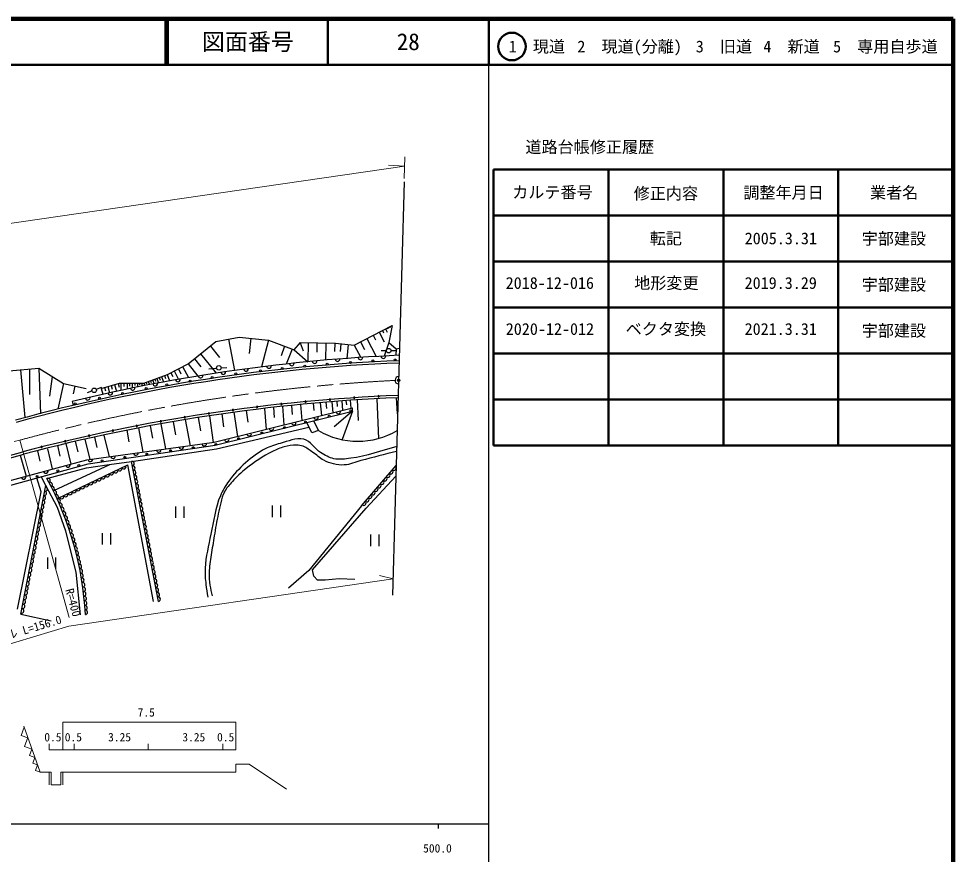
# Model space of a CAD drawing. Units: millimetres, scale not verified. Extents: x 40000 to 680000, y 20000 to 380000.
# Drawn here: x 476794 to 680000, y 198357 to 380000 of the extents above; entities that cross this region are included whole.
import ezdxf
from ezdxf.enums import TextEntityAlignment as Align

# ---------------------------------------------------------------- set-up
doc = ezdxf.new("R2010")
doc.units = ezdxf.units.MM
doc.header["$LTSCALE"] = 1000
doc.header["$PDMODE"] = 32
doc.header["$PDSIZE"] = 500
doc.linetypes.add('CHAIN', pattern=[18.5, 12, -1.5, 3.5, -1.5])
for name, color, linetype, lineweight in [('M-BGD', 7, 'Continuous', 25), ('M-BMK', 2, 'CHAIN', 13), ('M-BMK-SRVR', 3, 'Continuous', 25), ('M-STR-HTXT', 7, 'Continuous', 13), ('M-TTL', 2, 'Continuous', 140), ('M-TTL-BAND', 7, 'Continuous', 25), ('M-TTL-FRAM', 2, 'Continuous', 50), ('M-TTL-LINE', 7, 'Continuous', 50), ('M-TTL-TXT', 7, 'Continuous', 50)]:
    doc.layers.add(name, color=color, linetype=linetype, lineweight=lineweight)
doc.layers.add('M-OTRS', color=6, linetype='Continuous')
doc.styles.add('ＭＳ ゴシック', font='')
doc.styles.get('ＭＳ ゴシック').set_extended_font_data('MS Gothic')

msp = doc.modelspace()

# ---------------------------------------------------------------- linework, layer by layer
at = {"layer": 'M-BGD'}
for p, q in [((560581, 344520), (558096, 254711)), ((549759, 309063), (557961, 313288)), ((557961, 313288), (557298, 309643)), ((557449, 313025), (557579, 312773)), ((557894, 313254), (557902, 313237)), ((553862, 311177), (554382, 310167)), ((555201, 311866), (556237, 309731)), ((555881, 312217), (556145, 311704)), ((556560, 312567), (556941, 311844)), ((557005, 312796), (557126, 312560)), ((513637, 305003), (519685, 309809)), ((519685, 309809), (524738, 310803)), ((522383, 310339), (523727, 303507)), ((524738, 310803), (531118, 310140)), ((527242, 310543), (526897, 307216)), ((531118, 310140), (529593, 304301)), ((531118, 310140), (536669, 307986)), ((536669, 307986), (538077, 309643)), ((537989, 309540), (538662, 307805)), ((538077, 309643), (545699, 309477)), ((539717, 309607), (539626, 305421)), ((541647, 309565), (541602, 307532)), ((543576, 309523), (543494, 305777)), ((545505, 309481), (545466, 307656)), ((545699, 309477), (549759, 309063)), ((546867, 309358), (546692, 307642)), ((548435, 309198), (548124, 306151)), ((549759, 309063), (551150, 306364)), ((551141, 309775), (552006, 308095)), ((552523, 310487), (554539, 306573)), ((557298, 309643), (556237, 306666)), ((557298, 309643), (558872, 308234)), ((516353, 307161), (519708, 302938)), ((518464, 308839), (520458, 306329)), ((534621, 308780), (533832, 306746)), ((536245, 308150), (534985, 304903)), ((536669, 307986), (539680, 305426)), ((555569, 307851), (556758, 307867)), ((557754, 307880), (558758, 307893)), ((558872, 308234), (558826, 306831)), ((558872, 308234), (559597, 308379)), ((509163, 302684), (513637, 305003)), ((513637, 305003), (515770, 302318)), ((514995, 306082), (516373, 304348)), ((474698, 303429), (481160, 304009)), ((477211, 303655), (478141, 293294)), ((479110, 303825), (479151, 298339)), ((481160, 304009), (486545, 300695)), ((481160, 304009), (481512, 294072)), ((509871, 303051), (510296, 302231)), ((510579, 303418), (511521, 301600)), ((511510, 303901), (512069, 302823)), ((512441, 304383), (513691, 301973)), ((518162, 303875), (519814, 304015)), ((520806, 304100), (522056, 304206)), ((484077, 302214), (483459, 297966)), ((494747, 299618), (498724, 300778)), ((498724, 300778), (504026, 300778)), ((498985, 300778), (498985, 299187)), ((499670, 300778), (499670, 300014)), ((500356, 300778), (500356, 299472)), ((500915, 300778), (500915, 300156)), ((501474, 300778), (501474, 299701)), ((502033, 300778), (502033, 300283)), ((502592, 300778), (502592, 299914)), ((503092, 300778), (503092, 300403)), ((503592, 300778), (503592, 300142)), ((504026, 300778), (509163, 302684)), ((504026, 300778), (504213, 300275)), ((504495, 300952), (504604, 300657)), ((504964, 301126), (505214, 300450)), ((505433, 301300), (505574, 300919)), ((505901, 301474), (506216, 300625)), ((506370, 301648), (506544, 301180)), ((506839, 301821), (507218, 300800)), ((507350, 302011), (507557, 301453)), ((507860, 302200), (508298, 301022)), ((508465, 302425), (508711, 301764)), ((509070, 302649), (509587, 301257)), ((486545, 300695), (485319, 295131)), ((486545, 300695), (491433, 299618)), ((488994, 300156), (488624, 298477)), ((491775, 298738), (492729, 299094)), ((493660, 299442), (494882, 299898)), ((494747, 299618), (495117, 298352)), ((495444, 299821), (495654, 299103)), ((496141, 300025), (496538, 298664)), ((496880, 300240), (497103, 299479)), ((497620, 300456), (498048, 298988)), ((498403, 300685), (498639, 299877)), ((488409, 296801), (488607, 295931)), ((544861, 296743), (545107, 294328)), ((545941, 296828), (546056, 295699)), ((547021, 296909), (547230, 294854)), ((547939, 296976), (548033, 296051)), ((548858, 297041), (549035, 295302)), ((550367, 297142), (550588, 292675)), ((554631, 297374), (555057, 288771)), ((558896, 297586), (559070, 294075)), ((519276, 287923), (549350, 295380)), ((519503, 287292), (549371, 294665)), ((526278, 294802), (526629, 292329)), ((530251, 295295), (530605, 290728)), ((532199, 295521), (532368, 293345)), ((534148, 295737), (534460, 291713)), ((536098, 295942), (536250, 293989)), ((538049, 296138), (538320, 292645)), ((540829, 296400), (540992, 294797)), ((542322, 296532), (542609, 293709)), ((543591, 296640), (543729, 295284)), ((549371, 294665), (545363, 291276)), ((549371, 294665), (547108, 288505)), ((549371, 294665), (549350, 295380)), ((513016, 292852), (514051, 287184)), ((515824, 293280), (516347, 290416)), ((518257, 293679), (519080, 287875)), ((520928, 294073), (521324, 291278)), ((523602, 294447), (524348, 289181)), ((502839, 291030), (503769, 285788)), ((505384, 291512), (505868, 288781)), ((507688, 291934), (508684, 286481)), ((510351, 292402), (510870, 289559)), ((519793, 286505), (539907, 291223)), ((540547, 289943), (539415, 292207)), ((541956, 290481), (540946, 292585)), ((491185, 288592), (492273, 284205)), ((493250, 289052), (493815, 286774)), ((495319, 289501), (496488, 284785)), ((500296, 290531), (500747, 287992)), ((541956, 290481), (540547, 289943)), ((483092, 286525), (484058, 282156)), ((485234, 287201), (485747, 284879)), ((487028, 287631), (488133, 283177)), ((489105, 288117), (489661, 285877)), ((491604, 284112), (519276, 287923)), ((491915, 283232), (519503, 287292)), ((406187, 265554), (477934, 285355)), ((408341, 266797), (477685, 285852)), ((477139, 285136), (478404, 280554)), ((480907, 286042), (481403, 283802)), ((501318, 283771), (519793, 286505)), ((465175, 276987), (491604, 284112)), ((465444, 275983), (491915, 283232)), ((484417, 277474), (496596, 283108)), ((485245, 275734), (500490, 283025)), ((491542, 282362), (496430, 283108)), ((496430, 283108), (501318, 283771)), ((506123, 253282), (500490, 283025)), ((507200, 253282), (501318, 283771)), ((551297, 274077), (558876, 282906)), ((482677, 278551), (481683, 280457)), ((482926, 280042), (491542, 282362)), ((552374, 273580), (558812, 280589)), ((477292, 250548), (482677, 278551)), ((481683, 277143), (480727, 280168)), ((485245, 273746), (482677, 278551)), ((476546, 251625), (481683, 277143)), ((487068, 268609), (485245, 273746)), ((510861, 273989), (510861, 271489)), ((512736, 271489), (512736, 273989)), ((531905, 274154), (531905, 271654)), ((533780, 271654), (533780, 274154)), ((551297, 274077), (539864, 260076)), ((540692, 260159), (552374, 273580)), ((489305, 259662), (487068, 268609)), ((494954, 268189), (494954, 265689)), ((496829, 265689), (496829, 268189)), ((553280, 267858), (553280, 265358)), ((555155, 265358), (555155, 267858)), ((483024, 262887), (483024, 260387)), ((484899, 260387), (484899, 262887)), ((540941, 258833), (540692, 260159)), ((490216, 250382), (489305, 259662)), ((539864, 260076), (535473, 256182)), ((541769, 257922), (540941, 258833)), ((546492, 258253), (543426, 257922)), ((549888, 258087), (546492, 258253)), ((543426, 257922), (541769, 257922)), ((477292, 250548), (483837, 249140))]:
    msp.add_line(p, q, dxfattribs=at)
for centre, radius in [((557257, 307831), 500), ((543877, 304910), 200), ((548930, 305283), 200), ((553819, 305614), 200), ((558665, 305822), 200), ((520306, 304102), 500), ((523993, 302798), 200), ((529337, 303460), 200), ((534059, 303957), 200), ((538989, 304454), 200), ((514092, 301223), 200), ((518856, 302010), 200), ((493214, 299214), 500), ((499387, 298531), 200), ((504523, 299608), 200), ((508997, 300395), 200), ((494333, 297495), 200), ((489072, 296294), 200), ((548972, 294761), 200), ((544291, 293601), 200), ((534556, 291116), 200), ((539154, 292317), 200), ((524614, 288713), 200), ((529627, 289956), 200), ((514714, 286766), 200), ((519643, 287470), 200), ((499884, 284654), 200), ((504648, 285358), 200), ((509826, 286103), 200), ((489859, 282872), 200), ((494913, 283908), 200), ((480787, 280511), 200), ((485302, 281712), 200)]:
    msp.add_circle(centre, radius, dxfattribs=at)
for centre, radius, start, end in [((573593, -60412), 366338, 92.21035, 105.43617), ((573593, -60412), 365838, 92.21035, 105.43617), ((575816, -66086), 373266, 92.49348, 103.54255), ((536156, 305067), 500, 186.09928, 6.09928), ((541131, 305564), 500, 185.33179, 5.33179), ((546112, 305996), 500, 184.56429, 4.56429), ((551099, 306360), 500, 183.7968, 3.7968), ((556090, 306658), 500, 183.02931, 3.02931), ((521277, 303174), 500, 188.40176, 8.40176), ((526228, 303871), 500, 187.63427, 7.63427), ((531188, 304502), 500, 186.86677, 6.86677), ((506486, 300684), 500, 190.70424, 10.70424), ((511405, 301580), 500, 189.93675, 9.93675), ((516335, 302410), 500, 189.16925, 9.16925), ((496686, 298696), 500, 192.23923, 12.23923), ((501579, 299723), 500, 191.47173, 11.47173), ((575255, -85768), 384216, 92.38741, 104.71112), ((575263, -84290), 382244, 92.40717, 104.75145), ((491807, 297603), 500, 193.00672, 13.00672), ((539179, 296750), 150, 0, 180), ((539179, 296750), 150, 180, 0), ((544458, 297211), 150, 0, 180), ((544458, 297211), 150, 180, 0), ((549744, 297600), 150, 0, 180), ((549744, 297600), 150, 180, 0), ((555035, 297915), 150, 0, 180), ((555035, 297915), 150, 180, 0), ((523384, 294930), 150, 0, 180), ((523384, 294930), 150, 180, 0), ((528640, 295609), 150, 0, 180), ((528640, 295609), 150, 180, 0), ((533906, 296216), 150, 0, 180), ((533906, 296216), 150, 180, 0), ((546297, 294623), 500, 193.92477, 13.92477), ((512902, 293354), 150, 0, 180), ((512902, 293354), 150, 180, 0), ((518138, 294178), 150, 0, 180), ((518138, 294178), 150, 180, 0), ((541444, 293420), 500, 193.92477, 13.92477), ((497271, 290450), 150, 0, 180), ((502468, 291490), 150, 0, 180), ((502468, 291490), 150, 180, 0), ((507679, 292458), 150, 0, 180), ((507679, 292458), 150, 180, 0), ((531738, 291013), 500, 193.92477, 13.92477), ((536591, 292217), 500, 193.92477, 13.92477), ((492089, 289338), 150, 0, 180), ((492089, 289338), 150, 180, 0), ((497271, 290450), 150, 180, 0), ((522032, 288607), 500, 193.92477, 13.92477), ((526885, 289810), 500, 193.92477, 13.92477), ((550530, 305132), 16975, 239.66048, 300.27025), ((481773, 286902), 150, 0, 180), ((481773, 286902), 150, 180, 0), ((486923, 288156), 150, 0, 180), ((486923, 288156), 150, 180, 0), ((512182, 286947), 500, 187.8417, 7.8417), ((517136, 287629), 500, 187.8417, 7.8417), ((497323, 284900), 500, 187.8417, 7.8417), ((502276, 285582), 500, 187.8417, 7.8417), ((507229, 286264), 500, 187.8417, 7.8417), ((487522, 283012), 500, 195.08781, 15.08781), ((492369, 284218), 500, 187.8417, 7.8417), ((499633, 282616), 500, 205.55997, 25.55997), ((501418, 283255), 500, 280.92017, 100.92017), ((501607, 282273), 500, 280.92017, 100.92017), ((558343, 282285), 500, 229.35422, 49.35422), ((477867, 280409), 500, 195.08781, 15.08781), ((482695, 281711), 500, 195.08781, 15.08781), ((495123, 280458), 500, 205.55997, 25.55997), ((496025, 280890), 500, 205.55997, 25.55997), ((496927, 281321), 500, 205.55997, 25.55997), ((497829, 281753), 500, 205.55997, 25.55997), ((498731, 282184), 500, 205.55997, 25.55997), ((501796, 281291), 500, 280.92017, 100.92017), ((501986, 280309), 500, 280.92017, 100.92017), ((557041, 280768), 500, 229.35422, 49.35422), ((557692, 281527), 500, 229.35422, 49.35422), ((422896, 247087), 68481, 2.82772, 28.76609), ((483165, 279602), 500, 298.34688, 118.34688), ((483633, 278719), 500, 297.51021, 117.51021), ((490612, 278301), 500, 205.55997, 25.55997), ((491514, 278732), 500, 205.55997, 25.55997), ((492416, 279164), 500, 205.55997, 25.55997), ((493319, 279595), 500, 205.55997, 25.55997), ((494221, 280027), 500, 205.55997, 25.55997), ((502175, 279327), 500, 280.92017, 100.92017), ((502365, 278345), 500, 280.92017, 100.92017), ((555086, 278492), 500, 229.35422, 49.35422), ((555738, 279250), 500, 229.35422, 49.35422), ((556389, 280009), 500, 229.35422, 49.35422), ((482345, 276825), 500, 259.11447, 79.11447), ((482534, 277807), 500, 259.11447, 79.11447), ((484089, 277829), 500, 296.67355, 116.67355), ((484531, 276932), 500, 295.83688, 115.83688), ((484960, 276029), 500, 295.00022, 115.00022), ((486101, 276144), 500, 205.55997, 25.55997), ((487004, 276575), 500, 205.55997, 25.55997), ((487906, 277007), 500, 205.55997, 25.55997), ((488808, 277438), 500, 205.55997, 25.55997), ((489710, 277870), 500, 205.55997, 25.55997), ((502554, 277363), 500, 280.92017, 100.92017), ((502744, 276382), 500, 280.92017, 100.92017), ((553132, 276215), 500, 229.35422, 49.35422), ((553784, 276974), 500, 229.35422, 49.35422), ((554435, 277733), 500, 229.35422, 49.35422), ((481778, 273879), 500, 259.11447, 79.11447), ((481967, 274861), 500, 259.11447, 79.11447), ((482156, 275843), 500, 259.11447, 79.11447), ((485376, 275119), 500, 294.16355, 114.16355), ((485779, 274204), 500, 293.32689, 113.32689), ((502933, 275400), 500, 280.92017, 100.92017), ((503123, 274418), 500, 280.92017, 100.92017), ((551829, 274698), 500, 229.35422, 49.35422), ((552481, 275457), 500, 229.35422, 49.35422), ((481401, 271915), 500, 259.11447, 79.11447), ((481590, 272897), 500, 259.11447, 79.11447), ((486168, 273283), 500, 292.49022, 112.49022), ((486544, 272356), 500, 291.65356, 111.65356), ((503312, 273436), 500, 280.92017, 100.92017), ((503501, 272454), 500, 280.92017, 100.92017), ((481023, 269951), 500, 259.11447, 79.11447), ((481212, 270933), 500, 259.11447, 79.11447), ((486906, 271424), 500, 290.81689, 110.81689), ((487255, 270487), 500, 289.98023, 109.98023), ((503691, 271472), 500, 280.92017, 100.92017), ((503880, 270490), 500, 280.92017, 100.92017), ((480645, 267987), 500, 259.11447, 79.11447), ((480834, 268969), 500, 259.11447, 79.11447), ((487590, 269544), 500, 289.14357, 109.14357), ((487911, 268597), 500, 288.3069, 108.3069), ((504070, 269508), 500, 280.92017, 100.92017), ((504259, 268526), 500, 280.92017, 100.92017), ((480268, 266023), 500, 259.11447, 79.11447), ((480457, 267005), 500, 259.11447, 79.11447), ((488218, 267646), 500, 287.47024, 107.47024), ((488511, 266690), 500, 286.63357, 106.63357), ((488790, 265729), 500, 285.79691, 105.79691), ((504449, 267545), 500, 280.92017, 100.92017), ((504638, 266563), 500, 280.92017, 100.92017), ((479890, 264059), 500, 259.11447, 79.11447), ((480079, 265041), 500, 259.11447, 79.11447), ((489056, 264765), 500, 284.96024, 104.96024), ((489307, 263797), 500, 284.12358, 104.12358), ((504828, 265581), 500, 280.92017, 100.92017), ((505017, 264599), 500, 280.92017, 100.92017), ((479512, 262095), 500, 259.11447, 79.11447), ((479701, 263077), 500, 259.11447, 79.11447), ((489544, 262826), 500, 283.28691, 103.28691), ((489766, 261851), 500, 282.45025, 102.45025), ((505206, 263617), 500, 280.92017, 100.92017), ((505396, 262635), 500, 280.92017, 100.92017), ((505585, 261653), 500, 280.92017, 100.92017), ((479135, 260131), 500, 259.11447, 79.11447), ((479323, 261113), 500, 259.11447, 79.11447), ((489975, 260873), 500, 281.61358, 101.61358), ((490169, 259892), 500, 280.77692, 100.77692), ((505775, 260671), 500, 280.92017, 100.92017), ((505964, 259689), 500, 280.92017, 100.92017), ((478757, 258167), 500, 259.11447, 79.11447), ((478946, 259149), 500, 259.11447, 79.11447), ((490349, 258908), 500, 279.94025, 99.94025), ((490514, 257922), 500, 279.10359, 99.10359), ((506154, 258708), 500, 280.92017, 100.92017), ((506343, 257726), 500, 280.92017, 100.92017), ((478379, 256203), 500, 259.11447, 79.11447), ((478568, 257185), 500, 259.11447, 79.11447), ((490665, 256933), 500, 278.26692, 98.26692), ((490802, 255943), 500, 277.43026, 97.43026), ((506532, 256744), 500, 280.92017, 100.92017), ((506722, 255762), 500, 280.92017, 100.92017), ((478002, 254239), 500, 259.11447, 79.11447), ((478190, 255221), 500, 259.11447, 79.11447), ((490924, 254950), 500, 276.5936, 96.5936), ((491031, 253956), 500, 275.75693, 95.75693), ((506911, 254780), 500, 280.92017, 100.92017), ((507101, 253798), 500, 280.92017, 100.92017), ((477624, 252275), 500, 259.11447, 79.11447), ((477813, 253257), 500, 259.11447, 79.11447), ((491124, 252961), 500, 274.92027, 94.92027), ((491203, 251964), 500, 274.0836, 94.0836), ((477435, 251293), 500, 259.11447, 79.11447), ((491267, 250966), 500, 273.24694, 93.24694)]:
    msp.add_arc(centre, radius, start, end, dxfattribs=at)
for points, knots in [([(558991, 286971), (555653, 286125), (552389, 284898), (548977, 284433), (547773, 284269), (546522, 284106), (545332, 284351), (544291, 284565), (543338, 285120), (542432, 285676), (541109, 286488), (540292, 288195), (538787, 288576), (537101, 289003), (535330, 288112), (533650, 287665), (532544, 287370), (531433, 287035), (530419, 286505), (528857, 285688), (527431, 284606), (526111, 283439), (524763, 282249), (523530, 280912), (522465, 279463), (521748, 278485), (521097, 277439), (520643, 276314), (519567, 273650), (519156, 270760), (518571, 267946), (518064, 265506), (517479, 263061), (517329, 260573), (517257, 259386), (517378, 258193), (517494, 257010), (517585, 256093), (517771, 255188), (517909, 254276)], [0, 0, 0, 0, 1, 1, 1, 2, 2, 2, 3, 3, 3, 4, 4, 4, 5, 5, 5, 6, 6, 6, 7, 7, 7, 8, 8, 8, 9, 9, 9, 10, 10, 10, 11, 11, 11, 12, 12, 12, 13, 13, 13, 13]), ([(558960, 285953), (556378, 285281), (553796, 284610), (551214, 283936), (549999, 283619), (548821, 283077), (547569, 282984), (546793, 282926), (546006, 283054), (545249, 283232), (544517, 283405), (543800, 283667), (543136, 284019), (542253, 284488), (541522, 285202), (540692, 285759), (540027, 286205), (539410, 286756), (538662, 287043), (538205, 287219), (537703, 287284), (537212, 287292), (536306, 287306), (535396, 287149), (534520, 286919), (533644, 286690), (532798, 286338), (531993, 285925), (529959, 284880), (528033, 283609), (526235, 282197), (525159, 281352), (524167, 280396), (523252, 279380), (522613, 278670), (521939, 277956), (521513, 277101), (520782, 275638), (520554, 273972), (520187, 272379), (519822, 270793), (519591, 269178), (519317, 267574), (519082, 266195), (518847, 264816), (518654, 263431), (518476, 262150), (518236, 260871), (518199, 259579), (518172, 258666), (518241, 257749), (518364, 256845), (518471, 256061), (518696, 255298), (518861, 254525)], [0, 0, 0, 0, 1, 1, 1, 2, 2, 2, 3, 3, 3, 4, 4, 4, 5, 5, 5, 6, 6, 6, 7, 7, 7, 8, 8, 8, 9, 9, 9, 10, 10, 10, 11, 11, 11, 12, 12, 12, 13, 13, 13, 14, 14, 14, 15, 15, 15, 16, 16, 16, 17, 17, 17, 18, 18, 18, 18])]:
    msp.add_open_spline(points, degree=3, knots=knots, dxfattribs=at)
at = {"layer": 'M-BMK'}
msp.add_line((462775, 284696), (477059, 288390), dxfattribs=at)
msp.add_arc((578010, -83223), 385081, 92.88668, 105.1981, dxfattribs=at)
at = {"layer": 'M-BMK-SRVR'}
msp.add_arc((559417, 301408), 800, 90.45984, 266.36962, dxfattribs=at)
at = {"layer": 'M-OTRS'}
msp.add_point((559417, 301408), dxfattribs=at)
at = {"layer": 'M-STR-HTXT'}
for p, q in [((560597, 345232), (560762, 349954)), ((462780, 333721), (560677, 347969)), ((560677, 347969), (557200, 348132)), ((477043, 288356), (487766, 249820)), ((487705, 247980), (558193, 258239)), ((558193, 258239), (555253, 258944)), ((418626, 227214), (487705, 247980)), ((477964, 225977), (477332, 224197)), ((481430, 216195), (477878, 226219)), ((486401, 227093), (524015, 227093)), ((486401, 227093), (486401, 221083)), ((524015, 227093), (524015, 221083)), ((478777, 223684), (477332, 224197)), ((478757, 223740), (478056, 221769)), ((479656, 221201), (478056, 221769)), ((483419, 222364), (483419, 221083)), ((488887, 222364), (488887, 221083)), ((504959, 222364), (504959, 221083)), ((521198, 222364), (521198, 221083)), ((479650, 221219), (479156, 219827)), ((480285, 219426), (479156, 219827)), ((483419, 221083), (524015, 221083)), ((480287, 219421), (479837, 218157)), ((480864, 217792), (479837, 218157)), ((480864, 217793), (480419, 216540)), ((524015, 217934), (526915, 217934)), ((524015, 217934), (524015, 216195)), ((526915, 217934), (535003, 212549)), ((481436, 216179), (480419, 216540)), ((481430, 216195), (483833, 216195)), ((483419, 216195), (483419, 213461)), ((483833, 216195), (483833, 213461)), ((485987, 216195), (524015, 216195)), ((485987, 216195), (485987, 213461)), ((486401, 216195), (486401, 213461)), ((483833, 213461), (485987, 213461))]:
    msp.add_line(p, q, dxfattribs=at)
at = {"layer": 'M-TTL'}
for p, q in [((680000, 380000), (40000, 380000)), ((680000, 20000), (680000, 380000))]:
    msp.add_line(p, q, dxfattribs=at)
at = {"layer": 'M-TTL-BAND'}
for p, q in [((579000, 20000), (579000, 370000)), ((40000, 205000), (579000, 205000)), ((568000, 205000), (568000, 204000))]:
    msp.add_line(p, q, dxfattribs=at)
at = {"layer": 'M-TTL-FRAM'}
for p, q in [((580000, 347197), (580000, 287197)), ((580000, 347197), (680000, 347197)), ((580000, 287197), (680000, 287197))]:
    msp.add_line(p, q, dxfattribs=at)
at = {"layer": 'M-TTL-LINE'}
for p, q in [((508747, 380000), (508747, 370000)), ((509247, 380000), (509247, 370000)), ((543997, 380000), (543997, 370000)), ((579000, 380000), (579000, 370000)), ((40000, 370000), (680000, 370000)), ((605000, 347197), (605000, 287197)), ((630000, 347197), (630000, 287197)), ((655000, 347197), (655000, 287197)), ((580000, 337197), (680000, 337197)), ((580000, 327197), (680000, 327197)), ((580000, 317197), (680000, 317197)), ((580000, 307197), (680000, 307197)), ((580000, 297197), (680000, 297197))]:
    msp.add_line(p, q, dxfattribs=at)
at = {"layer": 'M-TTL-TXT'}
msp.add_circle((584031, 373958), 3000, dxfattribs=at)

# ---------------------------------------------------------------- texts
at = {"layer": 'M-STR-HTXT', "style": 'ＭＳ ゴシック'}
for s, rotation, p in [('R=400', 285.182, (486393, 255716)), ('ガードレール L=156.0', 16.763, (462529, 240872))]:
    msp.add_text(s, height=1833, rotation=rotation, dxfattribs=at).set_placement(p, align=Align.BOTTOM_LEFT)
at = {"layer": 'M-TTL-BAND', "style": 'ＭＳ ゴシック'}
msp.add_text('500.0', height=1833, dxfattribs=at).set_placement((567844, 198195), align=Align.BOTTOM_CENTER)
at = {"layer": 'M-TTL-TXT', "style": 'ＭＳ ゴシック'}
for s, height, p in [('図面番号', 3666, (526622, 375000)), ('28', 3666, (561497, 375000)), ('1\u3000現道', 2566, (589448, 373958)), ('2\u3000現道(分離)', 2566, (609619, 373958)), ('3\u3000旧道', 2566, (630121, 373958)), ('4\u3000新道', 2566, (644824, 373958)), ('5\u3000専用自歩道', 2566, (665228, 373958)), ('道路台帳修正履歴', 2566, (600968, 352113)), ('カルテ番号', 2566, (592839, 342277)), ('修正内容', 2566, (617509, 342023)), ('調整年月日', 2566, (643089, 342197)), ('業者名', 2566, (667134, 342197)), ('転記', 2566, (617500, 332245)), ('2005.3.31', 2566, (642500, 332245)), ('宇部建設', 2566, (667077, 332189)), ('宇部建設', 2566, (667077, 322189)), ('宇部建設', 2566, (667077, 312189))]:
    msp.add_text(s, height=height, dxfattribs=at).set_placement(p, align=Align.MIDDLE_CENTER)
for s, height, p in [('2018-12-016', 2566, (582671, 320495)), ('地形変更', 2566, (610612, 320495)), ('2019.3.29', 2566, (634625, 320495)), ('ベクタ変換', 2566, (608760, 310495)), ('2021.3.31', 2566, (634625, 310495)), ('7.5', 1833, (502658, 227740)), ('0.5', 1833, (482360, 222355)), ('0.5', 1833, (486814, 222355)), ('3.25', 1833, (496235, 222355)), ('3.25', 1833, (512372, 222355)), ('0.5', 1833, (519925, 222355))]:
    msp.add_text(s, height=height, dxfattribs=at).set_placement(p, align=Align.BOTTOM_LEFT)
msp.add_text('2020-12-012', height=2566, dxfattribs=at).set_placement((592296, 310495), align=Align.BOTTOM_CENTER)

doc.saveas('drawing.dxf')
